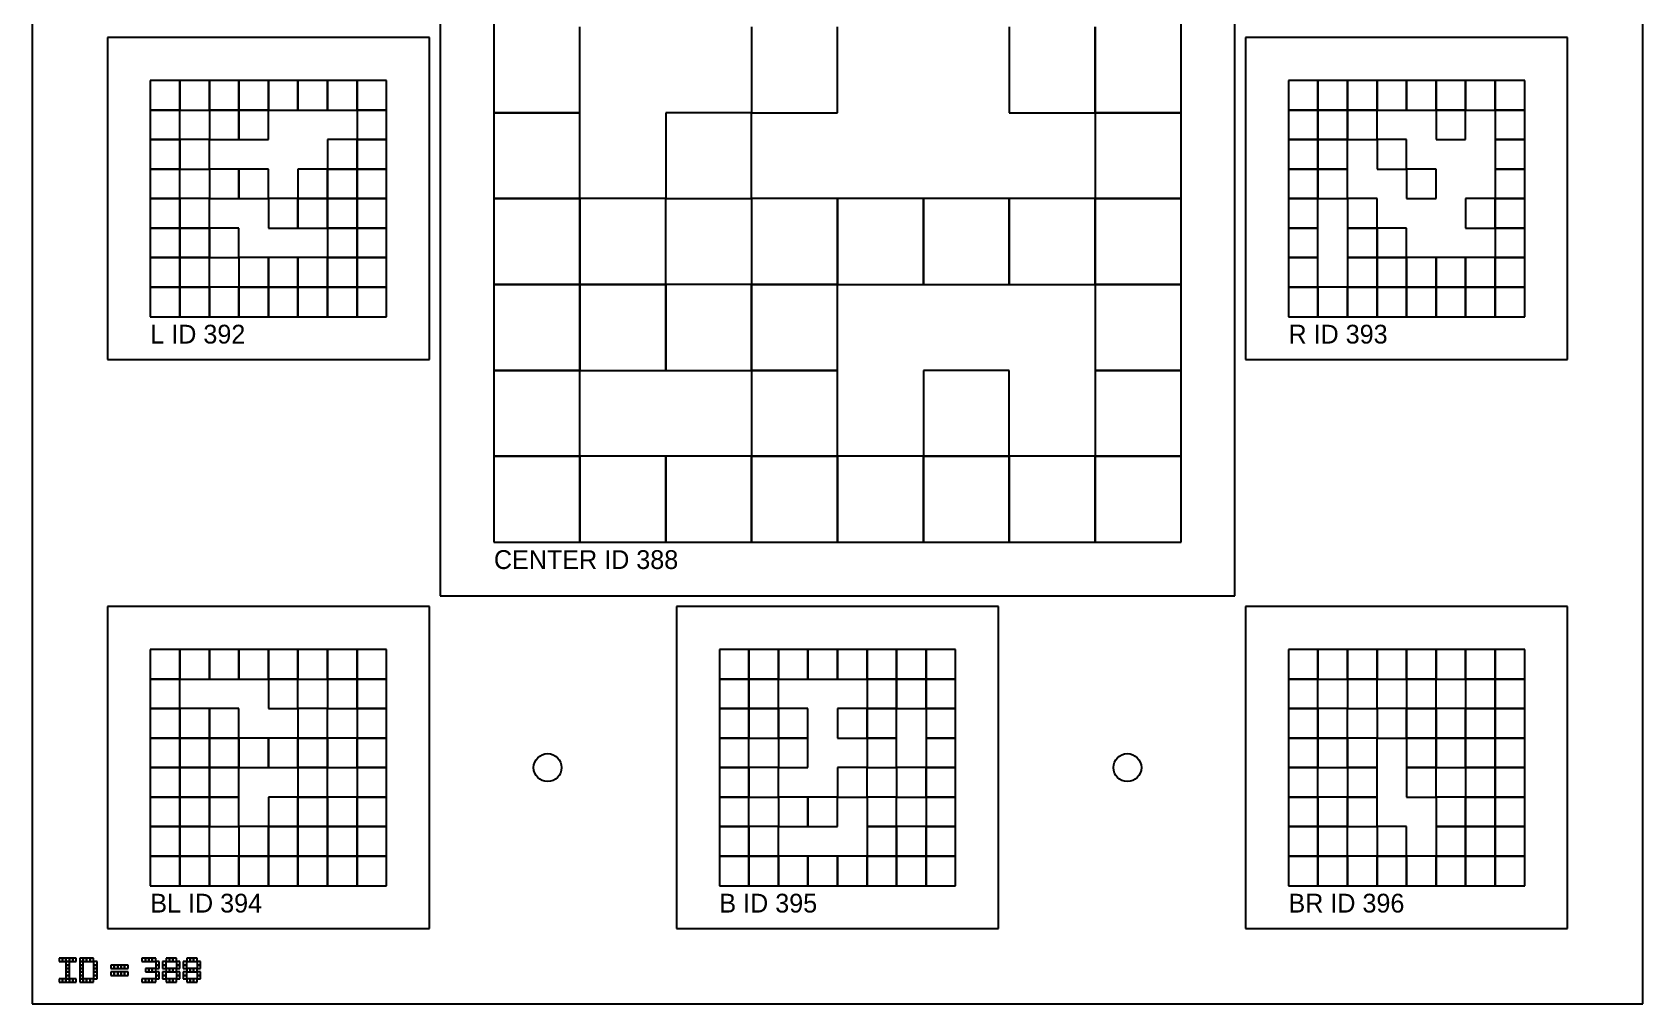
# Model space of a CAD drawing. Extents: x 0 to 1260, y -12 to 1580.
# Drawn here: x 0 to 300, y 320 to 501 of the extents above; entities that cross this region are included whole.
import ezdxf

# ---------------------------------------------------------------- set-up
doc = ezdxf.new("R2010")
doc.units = 0
for name, color, linetype in [('BLACK_POCKET', 7, 'CONTINUOUS'), ('BOARD_TEXT', 7, 'CONTINUOUS'), ('CUT', 7, 'CONTINUOUS'), ('LABEL', 3, 'CONTINUOUS'), ('MOUNT_HOLE', 6, 'CONTINUOUS'), ('QUIET_ZONE', 5, 'CONTINUOUS'), ('TAG_BOUNDARY', 8, 'CONTINUOUS')]:
    doc.layers.add(name, color=color, linetype=linetype)

msp = doc.modelspace()

# ---------------------------------------------------------------- linework, layer by layer
at = {"layer": 'BLACK_POCKET'}
for p, q in [((86, 502), (86, 486)), ((102, 486), (102, 502)), ((134, 502), (134, 486)), ((150, 486), (150, 502)), ((182, 502), (182, 486)), ((198, 486), (198, 502)), ((198, 502), (198, 486)), ((214, 486), (214, 502)), ((27.5, 492), (22, 492)), ((22, 492), (22, 486.5)), ((27.5, 486.5), (27.5, 492)), ((33, 492), (27.5, 492)), ((27.5, 492), (27.5, 486.5)), ((33, 486.5), (33, 492)), ((38.5, 492), (33, 492)), ((33, 492), (33, 486.5)), ((38.5, 486.5), (38.5, 492)), ((44, 492), (38.5, 492)), ((38.5, 492), (38.5, 486.5)), ((44, 486.5), (44, 492)), ((49.5, 492), (44, 492)), ((44, 492), (44, 486.5)), ((49.5, 486.5), (49.5, 492)), ((55, 492), (49.5, 492)), ((49.5, 492), (49.5, 486.5)), ((55, 486.5), (55, 492)), ((60.5, 492), (55, 492)), ((55, 492), (55, 486.5)), ((60.5, 486.5), (60.5, 492)), ((66, 492), (60.5, 492)), ((60.5, 492), (60.5, 486.5)), ((66, 486.5), (66, 492)), ((239.5, 492), (234, 492)), ((234, 492), (234, 486.5)), ((239.5, 486.5), (239.5, 492)), ((245, 492), (239.5, 492)), ((239.5, 492), (239.5, 486.5)), ((245, 486.5), (245, 492)), ((250.5, 492), (245, 492)), ((245, 492), (245, 486.5)), ((250.5, 486.5), (250.5, 492)), ((256, 492), (250.5, 492)), ((250.5, 492), (250.5, 486.5)), ((256, 486.5), (256, 492)), ((261.5, 492), (256, 492)), ((256, 492), (256, 486.5)), ((261.5, 486.5), (261.5, 492)), ((267, 492), (261.5, 492)), ((261.5, 492), (261.5, 486.5)), ((267, 486.5), (267, 492)), ((272.5, 492), (267, 492)), ((267, 492), (267, 486.5)), ((272.5, 486.5), (272.5, 492)), ((278, 492), (272.5, 492)), ((272.5, 492), (272.5, 486.5)), ((278, 486.5), (278, 492)), ((22, 486.5), (27.5, 486.5)), ((27.5, 486.5), (22, 486.5)), ((22, 486.5), (22, 481)), ((27.5, 486.5), (33, 486.5)), ((27.5, 481), (27.5, 486.5)), ((33, 486.5), (38.5, 486.5)), ((38.5, 486.5), (33, 486.5)), ((33, 486.5), (33, 481)), ((38.5, 486.5), (44, 486.5)), ((38.5, 481), (38.5, 486.5)), ((44, 486.5), (38.5, 486.5)), ((38.5, 486.5), (38.5, 481)), ((44, 486.5), (49.5, 486.5)), ((44, 481), (44, 486.5)), ((49.5, 486.5), (55, 486.5)), ((55, 486.5), (60.5, 486.5)), ((60.5, 486.5), (66, 486.5)), ((66, 486.5), (60.5, 486.5)), ((60.5, 486.5), (60.5, 481)), ((66, 481), (66, 486.5)), ((86, 486), (102, 486)), ((102, 486), (86, 486)), ((86, 486), (86, 470)), ((102, 470), (102, 486)), ((134, 486), (118, 486)), ((118, 486), (118, 470)), ((134, 486), (150, 486)), ((134, 470), (134, 486)), ((182, 486), (198, 486)), ((198, 486), (214, 486)), ((214, 486), (198, 486)), ((198, 486), (198, 470)), ((214, 470), (214, 486)), ((234, 486.5), (239.5, 486.5)), ((239.5, 486.5), (234, 486.5)), ((234, 486.5), (234, 481)), ((239.5, 486.5), (245, 486.5)), ((239.5, 481), (239.5, 486.5)), ((245, 486.5), (239.5, 486.5)), ((239.5, 486.5), (239.5, 481)), ((245, 486.5), (250.5, 486.5)), ((245, 481), (245, 486.5)), ((250.5, 486.5), (245, 486.5)), ((245, 486.5), (245, 481)), ((250.5, 486.5), (256, 486.5)), ((250.5, 481), (250.5, 486.5)), ((256, 486.5), (261.5, 486.5)), ((261.5, 486.5), (267, 486.5)), ((267, 486.5), (261.5, 486.5)), ((261.5, 486.5), (261.5, 481)), ((267, 486.5), (272.5, 486.5)), ((267, 481), (267, 486.5)), ((272.5, 486.5), (278, 486.5)), ((278, 486.5), (272.5, 486.5)), ((272.5, 486.5), (272.5, 481)), ((278, 481), (278, 486.5)), ((22, 481), (27.5, 481)), ((27.5, 481), (22, 481)), ((22, 481), (22, 475.5)), ((27.5, 475.5), (27.5, 481)), ((33, 481), (27.5, 481)), ((27.5, 481), (27.5, 475.5)), ((33, 481), (38.5, 481)), ((33, 475.5), (33, 481)), ((38.5, 481), (44, 481)), ((60.5, 481), (55, 481)), ((55, 481), (55, 475.5)), ((60.5, 481), (66, 481)), ((60.5, 475.5), (60.5, 481)), ((66, 481), (60.5, 481)), ((60.5, 481), (60.5, 475.5)), ((66, 475.5), (66, 481)), ((234, 481), (239.5, 481)), ((239.5, 481), (234, 481)), ((234, 481), (234, 475.5)), ((239.5, 481), (245, 481)), ((239.5, 475.5), (239.5, 481)), ((245, 481), (239.5, 481)), ((239.5, 481), (239.5, 475.5)), ((245, 481), (250.5, 481)), ((245, 475.5), (245, 481)), ((256, 481), (250.5, 481)), ((250.5, 481), (250.5, 475.5)), ((256, 475.5), (256, 481)), ((261.5, 481), (267, 481)), ((272.5, 481), (278, 481)), ((278, 481), (272.5, 481)), ((272.5, 481), (272.5, 475.5)), ((278, 475.5), (278, 481)), ((22, 475.5), (27.5, 475.5)), ((27.5, 475.5), (22, 475.5)), ((22, 475.5), (22, 470)), ((27.5, 475.5), (33, 475.5)), ((27.5, 470), (27.5, 475.5)), ((38.5, 475.5), (33, 475.5)), ((33, 475.5), (33, 470)), ((38.5, 470), (38.5, 475.5)), ((44, 475.5), (38.5, 475.5)), ((38.5, 475.5), (38.5, 470)), ((44, 470), (44, 475.5)), ((55, 475.5), (49.5, 475.5)), ((49.5, 475.5), (49.5, 470)), ((55, 475.5), (60.5, 475.5)), ((55, 470), (55, 475.5)), ((60.5, 475.5), (55, 475.5)), ((55, 475.5), (55, 470)), ((60.5, 475.5), (66, 475.5)), ((60.5, 470), (60.5, 475.5)), ((66, 475.5), (60.5, 475.5)), ((60.5, 475.5), (60.5, 470)), ((66, 470), (66, 475.5)), ((234, 475.5), (239.5, 475.5)), ((239.5, 475.5), (234, 475.5)), ((234, 475.5), (234, 470)), ((239.5, 475.5), (245, 475.5)), ((239.5, 470), (239.5, 475.5)), ((245, 475.5), (239.5, 475.5)), ((239.5, 475.5), (239.5, 470)), ((245, 470), (245, 475.5)), ((250.5, 475.5), (256, 475.5)), ((261.5, 475.5), (256, 475.5)), ((256, 475.5), (256, 470)), ((261.5, 470), (261.5, 475.5)), ((272.5, 475.5), (278, 475.5)), ((278, 475.5), (272.5, 475.5)), ((272.5, 475.5), (272.5, 470)), ((278, 470), (278, 475.5)), ((22, 470), (27.5, 470)), ((27.5, 470), (22, 470)), ((22, 470), (22, 464.5)), ((27.5, 464.5), (27.5, 470)), ((33, 470), (27.5, 470)), ((27.5, 470), (27.5, 464.5)), ((33, 470), (38.5, 470)), ((33, 464.5), (33, 470)), ((38.5, 470), (44, 470)), ((49.5, 470), (44, 470)), ((44, 470), (44, 464.5)), ((49.5, 470), (55, 470)), ((49.5, 464.5), (49.5, 470)), ((55, 470), (49.5, 470)), ((49.5, 470), (49.5, 464.5)), ((55, 470), (60.5, 470)), ((55, 464.5), (55, 470)), ((60.5, 470), (55, 470)), ((55, 470), (55, 464.5)), ((60.5, 470), (66, 470)), ((60.5, 464.5), (60.5, 470)), ((66, 470), (60.5, 470)), ((60.5, 470), (60.5, 464.5)), ((66, 464.5), (66, 470)), ((86, 470), (102, 470)), ((102, 470), (86, 470)), ((86, 470), (86, 454)), ((102, 454), (102, 470)), ((118, 470), (102, 470)), ((102, 470), (102, 454)), ((118, 470), (134, 470)), ((118, 454), (118, 470)), ((150, 470), (134, 470)), ((134, 470), (134, 454)), ((150, 454), (150, 470)), ((166, 470), (150, 470)), ((150, 470), (150, 454)), ((166, 454), (166, 470)), ((182, 470), (166, 470)), ((166, 470), (166, 454)), ((182, 454), (182, 470)), ((198, 470), (182, 470)), ((182, 470), (182, 454)), ((198, 470), (214, 470)), ((198, 454), (198, 470)), ((214, 470), (198, 470)), ((198, 470), (198, 454)), ((214, 454), (214, 470)), ((234, 470), (239.5, 470)), ((239.5, 470), (234, 470)), ((234, 470), (234, 464.5)), ((239.5, 470), (245, 470)), ((239.5, 464.5), (239.5, 470)), ((250.5, 470), (245, 470)), ((245, 470), (245, 464.5)), ((250.5, 464.5), (250.5, 470)), ((256, 470), (261.5, 470)), ((272.5, 470), (267, 470)), ((267, 470), (267, 464.5)), ((272.5, 470), (278, 470)), ((272.5, 464.5), (272.5, 470)), ((278, 470), (272.5, 470)), ((272.5, 470), (272.5, 464.5)), ((278, 464.5), (278, 470)), ((22, 464.5), (27.5, 464.5)), ((27.5, 464.5), (22, 464.5)), ((22, 464.5), (22, 459)), ((27.5, 464.5), (33, 464.5)), ((27.5, 459), (27.5, 464.5)), ((33, 464.5), (27.5, 464.5)), ((27.5, 464.5), (27.5, 459)), ((33, 459), (33, 464.5)), ((38.5, 464.5), (33, 464.5)), ((33, 464.5), (33, 459)), ((38.5, 459), (38.5, 464.5)), ((44, 464.5), (49.5, 464.5)), ((49.5, 464.5), (55, 464.5)), ((55, 464.5), (60.5, 464.5)), ((60.5, 464.5), (55, 464.5)), ((55, 464.5), (55, 459)), ((60.5, 464.5), (66, 464.5)), ((60.5, 459), (60.5, 464.5)), ((66, 464.5), (60.5, 464.5)), ((60.5, 464.5), (60.5, 459)), ((66, 459), (66, 464.5)), ((234, 464.5), (239.5, 464.5)), ((239.5, 464.5), (234, 464.5)), ((234, 464.5), (234, 459)), ((239.5, 459), (239.5, 464.5)), ((245, 464.5), (250.5, 464.5)), ((250.5, 464.5), (245, 464.5)), ((245, 464.5), (245, 459)), ((250.5, 459), (250.5, 464.5)), ((256, 464.5), (250.5, 464.5)), ((250.5, 464.5), (250.5, 459)), ((256, 459), (256, 464.5)), ((267, 464.5), (272.5, 464.5)), ((272.5, 464.5), (278, 464.5)), ((278, 464.5), (272.5, 464.5)), ((272.5, 464.5), (272.5, 459)), ((278, 459), (278, 464.5)), ((22, 459), (27.5, 459)), ((27.5, 459), (22, 459)), ((22, 459), (22, 453.5)), ((27.5, 459), (33, 459)), ((27.5, 453.5), (27.5, 459)), ((33, 459), (27.5, 459)), ((27.5, 459), (27.5, 453.5)), ((33, 459), (38.5, 459)), ((33, 453.5), (33, 459)), ((44, 459), (38.5, 459)), ((38.5, 459), (38.5, 453.5)), ((44, 453.5), (44, 459)), ((49.5, 459), (44, 459)), ((44, 459), (44, 453.5)), ((49.5, 453.5), (49.5, 459)), ((55, 459), (49.5, 459)), ((49.5, 459), (49.5, 453.5)), ((55, 459), (60.5, 459)), ((55, 453.5), (55, 459)), ((60.5, 459), (55, 459)), ((55, 459), (55, 453.5)), ((60.5, 459), (66, 459)), ((60.5, 453.5), (60.5, 459)), ((66, 459), (60.5, 459)), ((60.5, 459), (60.5, 453.5)), ((66, 453.5), (66, 459)), ((234, 459), (239.5, 459)), ((239.5, 459), (234, 459)), ((234, 459), (234, 453.5)), ((239.5, 453.5), (239.5, 459)), ((245, 459), (250.5, 459)), ((250.5, 459), (245, 459)), ((245, 459), (245, 453.5)), ((250.5, 459), (256, 459)), ((250.5, 453.5), (250.5, 459)), ((256, 459), (250.5, 459)), ((250.5, 459), (250.5, 453.5)), ((256, 453.5), (256, 459)), ((261.5, 459), (256, 459)), ((256, 459), (256, 453.5)), ((261.5, 453.5), (261.5, 459)), ((267, 459), (261.5, 459)), ((261.5, 459), (261.5, 453.5)), ((267, 453.5), (267, 459)), ((272.5, 459), (267, 459)), ((267, 459), (267, 453.5)), ((272.5, 459), (278, 459)), ((272.5, 453.5), (272.5, 459)), ((278, 459), (272.5, 459)), ((272.5, 459), (272.5, 453.5)), ((278, 453.5), (278, 459)), ((22, 453.5), (27.5, 453.5)), ((27.5, 453.5), (22, 453.5)), ((22, 453.5), (22, 448)), ((27.5, 453.5), (33, 453.5)), ((27.5, 448), (27.5, 453.5)), ((33, 453.5), (27.5, 453.5)), ((27.5, 453.5), (27.5, 448)), ((33, 448), (33, 453.5)), ((38.5, 453.5), (33, 453.5)), ((33, 453.5), (33, 448)), ((38.5, 453.5), (44, 453.5)), ((38.5, 448), (38.5, 453.5)), ((44, 453.5), (38.5, 453.5)), ((38.5, 453.5), (38.5, 448)), ((44, 453.5), (49.5, 453.5)), ((44, 448), (44, 453.5)), ((49.5, 453.5), (44, 453.5)), ((44, 453.5), (44, 448)), ((49.5, 453.5), (55, 453.5)), ((49.5, 448), (49.5, 453.5)), ((55, 453.5), (49.5, 453.5)), ((49.5, 453.5), (49.5, 448)), ((55, 453.5), (60.5, 453.5)), ((55, 448), (55, 453.5)), ((60.5, 453.5), (55, 453.5)), ((55, 453.5), (55, 448)), ((60.5, 453.5), (66, 453.5)), ((60.5, 448), (60.5, 453.5)), ((66, 453.5), (60.5, 453.5)), ((60.5, 453.5), (60.5, 448)), ((66, 448), (66, 453.5)), ((86, 454), (102, 454)), ((102, 454), (86, 454)), ((86, 454), (86, 438)), ((102, 454), (118, 454)), ((102, 438), (102, 454)), ((118, 454), (102, 454)), ((102, 454), (102, 438)), ((118, 438), (118, 454)), ((134, 454), (118, 454)), ((118, 454), (118, 438)), ((134, 454), (150, 454)), ((134, 438), (134, 454)), ((150, 454), (134, 454)), ((134, 454), (134, 438)), ((150, 454), (166, 454)), ((150, 438), (150, 454)), ((166, 454), (182, 454)), ((182, 454), (198, 454)), ((198, 454), (214, 454)), ((214, 454), (198, 454)), ((198, 454), (198, 438)), ((214, 438), (214, 454)), ((234, 453.5), (239.5, 453.5)), ((239.5, 453.5), (234, 453.5)), ((234, 453.5), (234, 448)), ((239.5, 448), (239.5, 453.5)), ((245, 453.5), (239.5, 453.5)), ((239.5, 453.5), (239.5, 448)), ((245, 453.5), (250.5, 453.5)), ((245, 448), (245, 453.5)), ((250.5, 453.5), (245, 453.5)), ((245, 453.5), (245, 448)), ((250.5, 453.5), (256, 453.5)), ((250.5, 448), (250.5, 453.5)), ((256, 453.5), (250.5, 453.5)), ((250.5, 453.5), (250.5, 448)), ((256, 453.5), (261.5, 453.5)), ((256, 448), (256, 453.5)), ((261.5, 453.5), (256, 453.5)), ((256, 453.5), (256, 448)), ((261.5, 453.5), (267, 453.5)), ((261.5, 448), (261.5, 453.5)), ((267, 453.5), (261.5, 453.5)), ((261.5, 453.5), (261.5, 448)), ((267, 453.5), (272.5, 453.5)), ((267, 448), (267, 453.5)), ((272.5, 453.5), (267, 453.5)), ((267, 453.5), (267, 448)), ((272.5, 453.5), (278, 453.5)), ((272.5, 448), (272.5, 453.5)), ((278, 453.5), (272.5, 453.5)), ((272.5, 453.5), (272.5, 448)), ((278, 448), (278, 453.5)), ((22, 448), (27.5, 448)), ((27.5, 448), (33, 448)), ((33, 448), (38.5, 448)), ((38.5, 448), (44, 448)), ((44, 448), (49.5, 448)), ((49.5, 448), (55, 448)), ((55, 448), (60.5, 448)), ((60.5, 448), (66, 448)), ((234, 448), (239.5, 448)), ((239.5, 448), (245, 448)), ((245, 448), (250.5, 448)), ((250.5, 448), (256, 448)), ((256, 448), (261.5, 448)), ((261.5, 448), (267, 448)), ((267, 448), (272.5, 448)), ((272.5, 448), (278, 448)), ((86, 438), (102, 438)), ((102, 438), (86, 438)), ((86, 438), (86, 422)), ((102, 438), (118, 438)), ((102, 422), (102, 438)), ((118, 438), (134, 438)), ((134, 438), (150, 438)), ((150, 438), (134, 438)), ((134, 438), (134, 422)), ((150, 422), (150, 438)), ((182, 438), (166, 438)), ((166, 438), (166, 422)), ((182, 422), (182, 438)), ((198, 438), (214, 438)), ((214, 438), (198, 438)), ((198, 438), (198, 422)), ((214, 422), (214, 438)), ((86, 422), (102, 422)), ((102, 422), (86, 422)), ((86, 422), (86, 406)), ((102, 406), (102, 422)), ((118, 422), (102, 422)), ((102, 422), (102, 406)), ((118, 406), (118, 422)), ((134, 422), (118, 422)), ((118, 422), (118, 406)), ((134, 422), (150, 422)), ((134, 406), (134, 422)), ((150, 422), (134, 422)), ((134, 422), (134, 406)), ((150, 406), (150, 422)), ((166, 422), (150, 422)), ((150, 422), (150, 406)), ((166, 422), (182, 422)), ((166, 406), (166, 422)), ((182, 422), (166, 422)), ((166, 422), (166, 406)), ((182, 406), (182, 422)), ((198, 422), (182, 422)), ((182, 422), (182, 406)), ((198, 422), (214, 422)), ((198, 406), (198, 422)), ((214, 422), (198, 422)), ((198, 422), (198, 406)), ((214, 406), (214, 422)), ((86, 406), (102, 406)), ((102, 406), (118, 406)), ((118, 406), (134, 406)), ((134, 406), (150, 406)), ((150, 406), (166, 406)), ((166, 406), (182, 406)), ((182, 406), (198, 406)), ((198, 406), (214, 406)), ((27.5, 386), (22, 386)), ((22, 386), (22, 380.5)), ((27.5, 380.5), (27.5, 386)), ((33, 386), (27.5, 386)), ((27.5, 386), (27.5, 380.5)), ((33, 380.5), (33, 386)), ((38.5, 386), (33, 386)), ((33, 386), (33, 380.5)), ((38.5, 380.5), (38.5, 386)), ((44, 386), (38.5, 386)), ((38.5, 386), (38.5, 380.5)), ((44, 380.5), (44, 386)), ((49.5, 386), (44, 386)), ((44, 386), (44, 380.5)), ((49.5, 380.5), (49.5, 386)), ((55, 386), (49.5, 386)), ((49.5, 386), (49.5, 380.5)), ((55, 380.5), (55, 386)), ((60.5, 386), (55, 386)), ((55, 386), (55, 380.5)), ((60.5, 380.5), (60.5, 386)), ((66, 386), (60.5, 386)), ((60.5, 386), (60.5, 380.5)), ((66, 380.5), (66, 386)), ((133.5, 386), (128, 386)), ((128, 386), (128, 380.5)), ((133.5, 380.5), (133.5, 386)), ((139, 386), (133.5, 386)), ((133.5, 386), (133.5, 380.5)), ((139, 380.5), (139, 386)), ((144.5, 386), (139, 386)), ((139, 386), (139, 380.5)), ((144.5, 380.5), (144.5, 386)), ((150, 386), (144.5, 386)), ((144.5, 386), (144.5, 380.5)), ((150, 380.5), (150, 386)), ((155.5, 386), (150, 386)), ((150, 386), (150, 380.5)), ((155.5, 380.5), (155.5, 386)), ((161, 386), (155.5, 386)), ((155.5, 386), (155.5, 380.5)), ((161, 380.5), (161, 386)), ((166.5, 386), (161, 386)), ((161, 386), (161, 380.5)), ((166.5, 380.5), (166.5, 386)), ((172, 386), (166.5, 386)), ((166.5, 386), (166.5, 380.5)), ((172, 380.5), (172, 386)), ((239.5, 386), (234, 386)), ((234, 386), (234, 380.5)), ((239.5, 380.5), (239.5, 386)), ((245, 386), (239.5, 386)), ((239.5, 386), (239.5, 380.5)), ((245, 380.5), (245, 386)), ((250.5, 386), (245, 386)), ((245, 386), (245, 380.5)), ((250.5, 380.5), (250.5, 386)), ((256, 386), (250.5, 386)), ((250.5, 386), (250.5, 380.5)), ((256, 380.5), (256, 386)), ((261.5, 386), (256, 386)), ((256, 386), (256, 380.5)), ((261.5, 380.5), (261.5, 386)), ((267, 386), (261.5, 386)), ((261.5, 386), (261.5, 380.5)), ((267, 380.5), (267, 386)), ((272.5, 386), (267, 386)), ((267, 386), (267, 380.5)), ((272.5, 380.5), (272.5, 386)), ((278, 386), (272.5, 386)), ((272.5, 386), (272.5, 380.5)), ((278, 380.5), (278, 386)), ((22, 380.5), (27.5, 380.5)), ((27.5, 380.5), (22, 380.5)), ((22, 380.5), (22, 375)), ((27.5, 380.5), (33, 380.5)), ((27.5, 375), (27.5, 380.5)), ((33, 380.5), (38.5, 380.5)), ((38.5, 380.5), (44, 380.5)), ((44, 380.5), (49.5, 380.5)), ((49.5, 380.5), (44, 380.5)), ((44, 380.5), (44, 375)), ((49.5, 380.5), (55, 380.5)), ((49.5, 375), (49.5, 380.5)), ((55, 380.5), (60.5, 380.5)), ((60.5, 380.5), (55, 380.5)), ((55, 380.5), (55, 375)), ((60.5, 380.5), (66, 380.5)), ((60.5, 375), (60.5, 380.5)), ((66, 380.5), (60.5, 380.5)), ((60.5, 380.5), (60.5, 375)), ((66, 375), (66, 380.5)), ((128, 380.5), (133.5, 380.5)), ((133.5, 380.5), (128, 380.5)), ((128, 380.5), (128, 375)), ((133.5, 380.5), (139, 380.5)), ((133.5, 375), (133.5, 380.5)), ((139, 380.5), (133.5, 380.5)), ((133.5, 380.5), (133.5, 375)), ((139, 380.5), (144.5, 380.5)), ((139, 375), (139, 380.5)), ((144.5, 380.5), (150, 380.5)), ((150, 380.5), (155.5, 380.5)), ((155.5, 380.5), (161, 380.5)), ((161, 380.5), (155.5, 380.5)), ((155.5, 380.5), (155.5, 375)), ((161, 380.5), (166.5, 380.5)), ((161, 375), (161, 380.5)), ((166.5, 380.5), (161, 380.5)), ((161, 380.5), (161, 375)), ((166.5, 380.5), (172, 380.5)), ((166.5, 375), (166.5, 380.5)), ((172, 380.5), (166.5, 380.5)), ((166.5, 380.5), (166.5, 375)), ((172, 375), (172, 380.5)), ((234, 380.5), (239.5, 380.5)), ((239.5, 380.5), (234, 380.5)), ((234, 380.5), (234, 375)), ((239.5, 380.5), (245, 380.5)), ((239.5, 375), (239.5, 380.5)), ((245, 380.5), (250.5, 380.5)), ((250.5, 380.5), (245, 380.5)), ((245, 380.5), (245, 375)), ((250.5, 380.5), (256, 380.5)), ((250.5, 375), (250.5, 380.5)), ((256, 380.5), (261.5, 380.5)), ((261.5, 380.5), (256, 380.5)), ((256, 380.5), (256, 375)), ((261.5, 380.5), (267, 380.5)), ((261.5, 375), (261.5, 380.5)), ((267, 380.5), (272.5, 380.5)), ((272.5, 380.5), (267, 380.5)), ((267, 380.5), (267, 375)), ((272.5, 380.5), (278, 380.5)), ((272.5, 375), (272.5, 380.5)), ((278, 380.5), (272.5, 380.5)), ((272.5, 380.5), (272.5, 375)), ((278, 375), (278, 380.5)), ((22, 375), (27.5, 375)), ((27.5, 375), (22, 375)), ((22, 375), (22, 369.5)), ((27.5, 369.5), (27.5, 375)), ((33, 375), (27.5, 375)), ((27.5, 375), (27.5, 369.5)), ((33, 369.5), (33, 375)), ((38.5, 375), (33, 375)), ((33, 375), (33, 369.5)), ((38.5, 369.5), (38.5, 375)), ((44, 375), (49.5, 375)), ((55, 375), (49.5, 375)), ((49.5, 375), (49.5, 369.5)), ((55, 375), (60.5, 375)), ((55, 369.5), (55, 375)), ((60.5, 375), (66, 375)), ((66, 375), (60.5, 375)), ((60.5, 375), (60.5, 369.5)), ((66, 369.5), (66, 375)), ((128, 375), (133.5, 375)), ((133.5, 375), (128, 375)), ((128, 375), (128, 369.5)), ((133.5, 375), (139, 375)), ((133.5, 369.5), (133.5, 375)), ((139, 375), (133.5, 375)), ((133.5, 375), (133.5, 369.5)), ((139, 369.5), (139, 375)), ((144.5, 375), (139, 375)), ((139, 375), (139, 369.5)), ((144.5, 369.5), (144.5, 375)), ((155.5, 375), (150, 375)), ((150, 375), (150, 369.5)), ((155.5, 375), (161, 375)), ((155.5, 369.5), (155.5, 375)), ((161, 375), (155.5, 375)), ((155.5, 375), (155.5, 369.5)), ((161, 375), (166.5, 375)), ((161, 369.5), (161, 375)), ((166.5, 375), (172, 375)), ((172, 375), (166.5, 375)), ((166.5, 375), (166.5, 369.5)), ((172, 369.5), (172, 375)), ((234, 375), (239.5, 375)), ((239.5, 375), (234, 375)), ((234, 375), (234, 369.5)), ((239.5, 369.5), (239.5, 375)), ((245, 375), (239.5, 375)), ((239.5, 375), (239.5, 369.5)), ((245, 375), (250.5, 375)), ((245, 369.5), (245, 375)), ((256, 375), (250.5, 375)), ((250.5, 375), (250.5, 369.5)), ((256, 375), (261.5, 375)), ((256, 369.5), (256, 375)), ((261.5, 375), (256, 375)), ((256, 375), (256, 369.5)), ((261.5, 369.5), (261.5, 375)), ((267, 375), (261.5, 375)), ((261.5, 375), (261.5, 369.5)), ((267, 375), (272.5, 375)), ((267, 369.5), (267, 375)), ((272.5, 375), (267, 375)), ((267, 375), (267, 369.5)), ((272.5, 375), (278, 375)), ((272.5, 369.5), (272.5, 375)), ((278, 375), (272.5, 375)), ((272.5, 375), (272.5, 369.5)), ((278, 369.5), (278, 375)), ((22, 369.5), (27.5, 369.5)), ((27.5, 369.5), (22, 369.5)), ((22, 369.5), (22, 364)), ((27.5, 369.5), (33, 369.5)), ((27.5, 364), (27.5, 369.5)), ((33, 369.5), (27.5, 369.5)), ((27.5, 369.5), (27.5, 364)), ((33, 369.5), (38.5, 369.5)), ((33, 364), (33, 369.5)), ((38.5, 369.5), (33, 369.5)), ((33, 369.5), (33, 364)), ((38.5, 364), (38.5, 369.5)), ((44, 369.5), (38.5, 369.5)), ((38.5, 369.5), (38.5, 364)), ((44, 364), (44, 369.5)), ((49.5, 369.5), (44, 369.5)), ((44, 369.5), (44, 364)), ((49.5, 369.5), (55, 369.5)), ((49.5, 364), (49.5, 369.5)), ((55, 369.5), (49.5, 369.5)), ((49.5, 369.5), (49.5, 364)), ((55, 364), (55, 369.5)), ((60.5, 369.5), (55, 369.5)), ((55, 369.5), (55, 364)), ((60.5, 369.5), (66, 369.5)), ((60.5, 364), (60.5, 369.5)), ((66, 369.5), (60.5, 369.5)), ((60.5, 369.5), (60.5, 364)), ((66, 364), (66, 369.5)), ((128, 369.5), (133.5, 369.5)), ((133.5, 369.5), (128, 369.5)), ((128, 369.5), (128, 364)), ((133.5, 369.5), (139, 369.5)), ((133.5, 364), (133.5, 369.5)), ((139, 369.5), (144.5, 369.5)), ((144.5, 369.5), (139, 369.5)), ((139, 369.5), (139, 364)), ((144.5, 364), (144.5, 369.5)), ((150, 369.5), (155.5, 369.5)), ((155.5, 369.5), (161, 369.5)), ((161, 369.5), (155.5, 369.5)), ((155.5, 369.5), (155.5, 364)), ((161, 364), (161, 369.5)), ((166.5, 369.5), (172, 369.5)), ((172, 369.5), (166.5, 369.5)), ((166.5, 369.5), (166.5, 364)), ((172, 364), (172, 369.5)), ((234, 369.5), (239.5, 369.5)), ((239.5, 369.5), (234, 369.5)), ((234, 369.5), (234, 364)), ((239.5, 369.5), (245, 369.5)), ((239.5, 364), (239.5, 369.5)), ((245, 369.5), (239.5, 369.5)), ((239.5, 369.5), (239.5, 364)), ((245, 364), (245, 369.5)), ((250.5, 369.5), (245, 369.5)), ((245, 369.5), (245, 364)), ((250.5, 369.5), (256, 369.5)), ((250.5, 364), (250.5, 369.5)), ((256, 369.5), (261.5, 369.5)), ((261.5, 369.5), (256, 369.5)), ((256, 369.5), (256, 364)), ((261.5, 369.5), (267, 369.5)), ((261.5, 364), (261.5, 369.5)), ((267, 369.5), (261.5, 369.5)), ((261.5, 369.5), (261.5, 364)), ((267, 369.5), (272.5, 369.5)), ((267, 364), (267, 369.5)), ((272.5, 369.5), (267, 369.5)), ((267, 369.5), (267, 364)), ((272.5, 369.5), (278, 369.5)), ((272.5, 364), (272.5, 369.5)), ((278, 369.5), (272.5, 369.5)), ((272.5, 369.5), (272.5, 364)), ((278, 364), (278, 369.5)), ((22, 364), (27.5, 364)), ((27.5, 364), (22, 364)), ((22, 364), (22, 358.5)), ((27.5, 364), (33, 364)), ((27.5, 358.5), (27.5, 364)), ((33, 364), (27.5, 364)), ((27.5, 364), (27.5, 358.5)), ((33, 364), (38.5, 364)), ((33, 358.5), (33, 364)), ((38.5, 364), (33, 364)), ((33, 364), (33, 358.5)), ((38.5, 364), (44, 364)), ((38.5, 358.5), (38.5, 364)), ((44, 364), (49.5, 364)), ((49.5, 364), (55, 364)), ((55, 364), (49.5, 364)), ((49.5, 364), (49.5, 358.5)), ((55, 364), (60.5, 364)), ((55, 358.5), (55, 364)), ((60.5, 364), (66, 364)), ((66, 364), (60.5, 364)), ((60.5, 364), (60.5, 358.5)), ((66, 358.5), (66, 364)), ((128, 364), (133.5, 364)), ((133.5, 364), (128, 364)), ((128, 364), (128, 358.5)), ((133.5, 358.5), (133.5, 364)), ((139, 364), (133.5, 364)), ((133.5, 364), (133.5, 358.5)), ((139, 364), (144.5, 364)), ((139, 358.5), (139, 364)), ((155.5, 364), (150, 364)), ((150, 364), (150, 358.5)), ((155.5, 364), (161, 364)), ((155.5, 358.5), (155.5, 364)), ((166.5, 364), (161, 364)), ((161, 364), (161, 358.5)), ((166.5, 364), (172, 364)), ((166.5, 358.5), (166.5, 364)), ((172, 364), (166.5, 364)), ((166.5, 364), (166.5, 358.5)), ((172, 358.5), (172, 364)), ((234, 364), (239.5, 364)), ((239.5, 364), (234, 364)), ((234, 364), (234, 358.5)), ((239.5, 364), (245, 364)), ((239.5, 358.5), (239.5, 364)), ((245, 364), (250.5, 364)), ((250.5, 364), (245, 364)), ((245, 364), (245, 358.5)), ((250.5, 358.5), (250.5, 364)), ((256, 364), (261.5, 364)), ((261.5, 364), (256, 364)), ((256, 364), (256, 358.5)), ((261.5, 364), (267, 364)), ((261.5, 358.5), (261.5, 364)), ((267, 364), (272.5, 364)), ((272.5, 364), (267, 364)), ((267, 364), (267, 358.5)), ((272.5, 364), (278, 364)), ((272.5, 358.5), (272.5, 364)), ((278, 364), (272.5, 364)), ((272.5, 364), (272.5, 358.5)), ((278, 358.5), (278, 364)), ((22, 358.5), (27.5, 358.5)), ((27.5, 358.5), (22, 358.5)), ((22, 358.5), (22, 353)), ((27.5, 358.5), (33, 358.5)), ((27.5, 353), (27.5, 358.5)), ((33, 358.5), (27.5, 358.5)), ((27.5, 358.5), (27.5, 353)), ((33, 358.5), (38.5, 358.5)), ((33, 353), (33, 358.5)), ((38.5, 358.5), (33, 358.5)), ((33, 358.5), (33, 353)), ((38.5, 353), (38.5, 358.5)), ((49.5, 358.5), (44, 358.5)), ((44, 358.5), (44, 353)), ((49.5, 358.5), (55, 358.5)), ((49.5, 353), (49.5, 358.5)), ((55, 358.5), (49.5, 358.5)), ((49.5, 358.5), (49.5, 353)), ((55, 353), (55, 358.5)), ((60.5, 358.5), (55, 358.5)), ((55, 358.5), (55, 353)), ((60.5, 358.5), (66, 358.5)), ((60.5, 353), (60.5, 358.5)), ((66, 358.5), (60.5, 358.5)), ((60.5, 358.5), (60.5, 353)), ((66, 353), (66, 358.5)), ((128, 358.5), (133.5, 358.5)), ((133.5, 358.5), (128, 358.5)), ((128, 358.5), (128, 353)), ((133.5, 358.5), (139, 358.5)), ((133.5, 353), (133.5, 358.5)), ((144.5, 358.5), (139, 358.5)), ((139, 358.5), (139, 353)), ((144.5, 353), (144.5, 358.5)), ((150, 358.5), (144.5, 358.5)), ((144.5, 358.5), (144.5, 353)), ((150, 358.5), (155.5, 358.5)), ((150, 353), (150, 358.5)), ((161, 358.5), (155.5, 358.5)), ((155.5, 358.5), (155.5, 353)), ((161, 358.5), (166.5, 358.5)), ((161, 353), (161, 358.5)), ((166.5, 358.5), (172, 358.5)), ((172, 358.5), (166.5, 358.5)), ((166.5, 358.5), (166.5, 353)), ((172, 353), (172, 358.5)), ((234, 358.5), (239.5, 358.5)), ((239.5, 358.5), (234, 358.5)), ((234, 358.5), (234, 353)), ((239.5, 353), (239.5, 358.5)), ((245, 358.5), (239.5, 358.5)), ((239.5, 358.5), (239.5, 353)), ((245, 358.5), (250.5, 358.5)), ((245, 353), (245, 358.5)), ((250.5, 358.5), (245, 358.5)), ((245, 358.5), (245, 353)), ((250.5, 353), (250.5, 358.5)), ((256, 358.5), (261.5, 358.5)), ((267, 358.5), (261.5, 358.5)), ((261.5, 358.5), (261.5, 353)), ((267, 358.5), (272.5, 358.5)), ((267, 353), (267, 358.5)), ((272.5, 358.5), (267, 358.5)), ((267, 358.5), (267, 353)), ((272.5, 358.5), (278, 358.5)), ((272.5, 353), (272.5, 358.5)), ((278, 358.5), (272.5, 358.5)), ((272.5, 358.5), (272.5, 353)), ((278, 353), (278, 358.5)), ((22, 353), (27.5, 353)), ((27.5, 353), (22, 353)), ((22, 353), (22, 347.5)), ((27.5, 353), (33, 353)), ((27.5, 347.5), (27.5, 353)), ((33, 353), (27.5, 353)), ((27.5, 353), (27.5, 347.5)), ((33, 353), (38.5, 353)), ((33, 347.5), (33, 353)), ((44, 353), (38.5, 353)), ((38.5, 353), (38.5, 347.5)), ((44, 353), (49.5, 353)), ((44, 347.5), (44, 353)), ((49.5, 353), (44, 353)), ((44, 353), (44, 347.5)), ((49.5, 353), (55, 353)), ((49.5, 347.5), (49.5, 353)), ((55, 353), (49.5, 353)), ((49.5, 353), (49.5, 347.5)), ((55, 353), (60.5, 353)), ((55, 347.5), (55, 353)), ((60.5, 353), (55, 353)), ((55, 353), (55, 347.5)), ((60.5, 353), (66, 353)), ((60.5, 347.5), (60.5, 353)), ((66, 353), (60.5, 353)), ((60.5, 353), (60.5, 347.5)), ((66, 347.5), (66, 353)), ((128, 353), (133.5, 353)), ((133.5, 353), (128, 353)), ((128, 353), (128, 347.5)), ((133.5, 347.5), (133.5, 353)), ((139, 353), (133.5, 353)), ((133.5, 353), (133.5, 347.5)), ((139, 353), (144.5, 353)), ((139, 347.5), (139, 353)), ((144.5, 353), (150, 353)), ((155.5, 353), (161, 353)), ((161, 353), (155.5, 353)), ((155.5, 353), (155.5, 347.5)), ((161, 347.5), (161, 353)), ((166.5, 353), (161, 353)), ((161, 353), (161, 347.5)), ((166.5, 353), (172, 353)), ((166.5, 347.5), (166.5, 353)), ((172, 353), (166.5, 353)), ((166.5, 353), (166.5, 347.5)), ((172, 347.5), (172, 353)), ((234, 353), (239.5, 353)), ((239.5, 353), (234, 353)), ((234, 353), (234, 347.5)), ((239.5, 353), (245, 353)), ((239.5, 347.5), (239.5, 353)), ((245, 353), (239.5, 353)), ((239.5, 353), (239.5, 347.5)), ((245, 353), (250.5, 353)), ((245, 347.5), (245, 353)), ((256, 353), (250.5, 353)), ((250.5, 353), (250.5, 347.5)), ((256, 347.5), (256, 353)), ((261.5, 353), (267, 353)), ((267, 353), (261.5, 353)), ((261.5, 353), (261.5, 347.5)), ((267, 353), (272.5, 353)), ((267, 347.5), (267, 353)), ((272.5, 353), (267, 353)), ((267, 353), (267, 347.5)), ((272.5, 353), (278, 353)), ((272.5, 347.5), (272.5, 353)), ((278, 353), (272.5, 353)), ((272.5, 353), (272.5, 347.5)), ((278, 347.5), (278, 353)), ((22, 347.5), (27.5, 347.5)), ((27.5, 347.5), (22, 347.5)), ((22, 347.5), (22, 342)), ((27.5, 347.5), (33, 347.5)), ((27.5, 342), (27.5, 347.5)), ((33, 347.5), (27.5, 347.5)), ((27.5, 347.5), (27.5, 342)), ((33, 342), (33, 347.5)), ((38.5, 347.5), (33, 347.5)), ((33, 347.5), (33, 342)), ((38.5, 347.5), (44, 347.5)), ((38.5, 342), (38.5, 347.5)), ((44, 347.5), (38.5, 347.5)), ((38.5, 347.5), (38.5, 342)), ((44, 347.5), (49.5, 347.5)), ((44, 342), (44, 347.5)), ((49.5, 347.5), (44, 347.5)), ((44, 347.5), (44, 342)), ((49.5, 347.5), (55, 347.5)), ((49.5, 342), (49.5, 347.5)), ((55, 347.5), (49.5, 347.5)), ((49.5, 347.5), (49.5, 342)), ((55, 347.5), (60.5, 347.5)), ((55, 342), (55, 347.5)), ((60.5, 347.5), (55, 347.5)), ((55, 347.5), (55, 342)), ((60.5, 347.5), (66, 347.5)), ((60.5, 342), (60.5, 347.5)), ((66, 347.5), (60.5, 347.5)), ((60.5, 347.5), (60.5, 342)), ((66, 342), (66, 347.5)), ((128, 347.5), (133.5, 347.5)), ((133.5, 347.5), (128, 347.5)), ((128, 347.5), (128, 342)), ((133.5, 347.5), (139, 347.5)), ((133.5, 342), (133.5, 347.5)), ((139, 347.5), (133.5, 347.5)), ((133.5, 347.5), (133.5, 342)), ((139, 342), (139, 347.5)), ((144.5, 347.5), (139, 347.5)), ((139, 347.5), (139, 342)), ((144.5, 342), (144.5, 347.5)), ((150, 347.5), (144.5, 347.5)), ((144.5, 347.5), (144.5, 342)), ((150, 342), (150, 347.5)), ((155.5, 347.5), (150, 347.5)), ((150, 347.5), (150, 342)), ((155.5, 347.5), (161, 347.5)), ((155.5, 342), (155.5, 347.5)), ((161, 347.5), (155.5, 347.5)), ((155.5, 347.5), (155.5, 342)), ((161, 347.5), (166.5, 347.5)), ((161, 342), (161, 347.5)), ((166.5, 347.5), (161, 347.5)), ((161, 347.5), (161, 342)), ((166.5, 347.5), (172, 347.5)), ((166.5, 342), (166.5, 347.5)), ((172, 347.5), (166.5, 347.5)), ((166.5, 347.5), (166.5, 342)), ((172, 342), (172, 347.5)), ((234, 347.5), (239.5, 347.5)), ((239.5, 347.5), (234, 347.5)), ((234, 347.5), (234, 342)), ((239.5, 347.5), (245, 347.5)), ((239.5, 342), (239.5, 347.5)), ((245, 347.5), (239.5, 347.5)), ((239.5, 347.5), (239.5, 342)), ((245, 342), (245, 347.5)), ((250.5, 347.5), (245, 347.5)), ((245, 347.5), (245, 342)), ((250.5, 347.5), (256, 347.5)), ((250.5, 342), (250.5, 347.5)), ((256, 347.5), (250.5, 347.5)), ((250.5, 347.5), (250.5, 342)), ((256, 342), (256, 347.5)), ((261.5, 347.5), (256, 347.5)), ((256, 347.5), (256, 342)), ((261.5, 347.5), (267, 347.5)), ((261.5, 342), (261.5, 347.5)), ((267, 347.5), (261.5, 347.5)), ((261.5, 347.5), (261.5, 342)), ((267, 347.5), (272.5, 347.5)), ((267, 342), (267, 347.5)), ((272.5, 347.5), (267, 347.5)), ((267, 347.5), (267, 342)), ((272.5, 347.5), (278, 347.5)), ((272.5, 342), (272.5, 347.5)), ((278, 347.5), (272.5, 347.5)), ((272.5, 347.5), (272.5, 342)), ((278, 342), (278, 347.5)), ((22, 342), (27.5, 342)), ((27.5, 342), (33, 342)), ((33, 342), (38.5, 342)), ((38.5, 342), (44, 342)), ((44, 342), (49.5, 342)), ((49.5, 342), (55, 342)), ((55, 342), (60.5, 342)), ((60.5, 342), (66, 342)), ((128, 342), (133.5, 342)), ((133.5, 342), (139, 342)), ((139, 342), (144.5, 342)), ((144.5, 342), (150, 342)), ((150, 342), (155.5, 342)), ((155.5, 342), (161, 342)), ((161, 342), (166.5, 342)), ((166.5, 342), (172, 342)), ((234, 342), (239.5, 342)), ((239.5, 342), (245, 342)), ((245, 342), (250.5, 342)), ((250.5, 342), (256, 342)), ((256, 342), (261.5, 342)), ((261.5, 342), (267, 342)), ((267, 342), (272.5, 342)), ((272.5, 342), (278, 342))]:
    msp.add_line(p, q, dxfattribs=at)
at = {"layer": 'BOARD_TEXT'}
for p, q in [((5.642857, 328.5), (5, 328.5)), ((5, 328.5), (5, 327.857143)), ((5, 327.857143), (5.642857, 327.857143)), ((5.642857, 327.857143), (5.642857, 328.5)), ((6.285714, 328.5), (5.642857, 328.5)), ((5.642857, 328.5), (5.642857, 327.857143)), ((5.642857, 327.857143), (6.285714, 327.857143)), ((6.285714, 327.857143), (6.285714, 328.5)), ((6.928571, 328.5), (6.285714, 328.5)), ((6.285714, 328.5), (6.285714, 327.857143)), ((6.285714, 327.857143), (6.928571, 327.857143)), ((6.928571, 327.857143), (6.285714, 327.857143)), ((6.285714, 327.857143), (6.285714, 327.214286)), ((6.285714, 327.214286), (6.928571, 327.214286)), ((6.928571, 327.214286), (6.285714, 327.214286)), ((6.285714, 327.214286), (6.285714, 326.571429)), ((6.928571, 327.857143), (6.928571, 328.5)), ((7.571429, 328.5), (6.928571, 328.5)), ((6.928571, 328.5), (6.928571, 327.857143)), ((6.928571, 327.857143), (7.571429, 327.857143)), ((6.928571, 327.214286), (6.928571, 327.857143)), ((6.928571, 326.571429), (6.928571, 327.214286)), ((7.571429, 327.857143), (7.571429, 328.5)), ((8.214286, 328.5), (7.571429, 328.5)), ((7.571429, 328.5), (7.571429, 327.857143)), ((7.571429, 327.857143), (8.214286, 327.857143)), ((8.214286, 327.857143), (8.214286, 328.5)), ((9.5, 328.5), (8.857143, 328.5)), ((8.857143, 328.5), (8.857143, 327.857143)), ((8.857143, 327.857143), (9.5, 327.857143)), ((9.5, 327.857143), (8.857143, 327.857143)), ((8.857143, 327.857143), (8.857143, 327.214286)), ((8.857143, 327.214286), (9.5, 327.214286)), ((9.5, 327.214286), (8.857143, 327.214286)), ((8.857143, 327.214286), (8.857143, 326.571429)), ((9.5, 327.857143), (9.5, 328.5)), ((10.142857, 328.5), (9.5, 328.5)), ((9.5, 328.5), (9.5, 327.857143)), ((9.5, 327.857143), (10.142857, 327.857143)), ((9.5, 327.214286), (9.5, 327.857143)), ((9.5, 326.571429), (9.5, 327.214286)), ((10.142857, 327.857143), (10.142857, 328.5)), ((10.785714, 328.5), (10.142857, 328.5)), ((10.142857, 328.5), (10.142857, 327.857143)), ((10.142857, 327.857143), (10.785714, 327.857143)), ((10.785714, 327.857143), (10.785714, 328.5)), ((11.428571, 328.5), (10.785714, 328.5)), ((10.785714, 328.5), (10.785714, 327.857143)), ((10.785714, 327.857143), (11.428571, 327.857143)), ((11.428571, 327.857143), (11.428571, 328.5)), ((12.071429, 327.857143), (11.428571, 327.857143)), ((11.428571, 327.857143), (11.428571, 327.214286)), ((11.428571, 327.214286), (12.071429, 327.214286)), ((12.071429, 327.214286), (11.428571, 327.214286)), ((11.428571, 327.214286), (11.428571, 326.571429)), ((12.071429, 327.214286), (12.071429, 327.857143)), ((12.071429, 326.571429), (12.071429, 327.214286)), ((15.285714, 327.214286), (14.642857, 327.214286)), ((14.642857, 327.214286), (14.642857, 326.571429)), ((15.285714, 326.571429), (15.285714, 327.214286)), ((15.928571, 327.214286), (15.285714, 327.214286)), ((15.285714, 327.214286), (15.285714, 326.571429)), ((15.928571, 326.571429), (15.928571, 327.214286)), ((16.571429, 327.214286), (15.928571, 327.214286)), ((15.928571, 327.214286), (15.928571, 326.571429)), ((16.571429, 326.571429), (16.571429, 327.214286)), ((17.214286, 327.214286), (16.571429, 327.214286)), ((16.571429, 327.214286), (16.571429, 326.571429)), ((17.214286, 326.571429), (17.214286, 327.214286)), ((17.857143, 327.214286), (17.214286, 327.214286)), ((17.214286, 327.214286), (17.214286, 326.571429)), ((17.857143, 326.571429), (17.857143, 327.214286)), ((21.071429, 328.5), (20.428571, 328.5)), ((20.428571, 328.5), (20.428571, 327.857143)), ((20.428571, 327.857143), (21.071429, 327.857143)), ((21.071429, 327.857143), (21.071429, 328.5)), ((21.714286, 328.5), (21.071429, 328.5)), ((21.071429, 328.5), (21.071429, 327.857143)), ((21.071429, 327.857143), (21.714286, 327.857143)), ((21.714286, 327.857143), (21.714286, 328.5)), ((22.357143, 328.5), (21.714286, 328.5)), ((21.714286, 328.5), (21.714286, 327.857143)), ((21.714286, 327.857143), (22.357143, 327.857143)), ((22.357143, 327.857143), (22.357143, 328.5)), ((23, 328.5), (22.357143, 328.5)), ((22.357143, 328.5), (22.357143, 327.857143)), ((22.357143, 327.857143), (23, 327.857143)), ((23, 327.857143), (23, 328.5)), ((23.642857, 327.857143), (23, 327.857143)), ((23, 327.857143), (23, 327.214286)), ((23, 327.214286), (23.642857, 327.214286)), ((23.642857, 327.214286), (23, 327.214286)), ((23, 327.214286), (23, 326.571429)), ((23.642857, 327.214286), (23.642857, 327.857143)), ((23.642857, 326.571429), (23.642857, 327.214286)), ((24.928571, 327.857143), (24.285714, 327.857143)), ((24.285714, 327.857143), (24.285714, 327.214286)), ((24.285714, 327.214286), (24.928571, 327.214286)), ((24.928571, 327.214286), (24.285714, 327.214286)), ((24.285714, 327.214286), (24.285714, 326.571429)), ((25.571429, 328.5), (24.928571, 328.5)), ((24.928571, 328.5), (24.928571, 327.857143)), ((24.928571, 327.857143), (25.571429, 327.857143)), ((24.928571, 327.214286), (24.928571, 327.857143)), ((24.928571, 326.571429), (24.928571, 327.214286)), ((25.571429, 327.857143), (25.571429, 328.5)), ((26.214286, 328.5), (25.571429, 328.5)), ((25.571429, 328.5), (25.571429, 327.857143)), ((25.571429, 327.857143), (26.214286, 327.857143)), ((26.214286, 327.857143), (26.214286, 328.5)), ((26.857143, 328.5), (26.214286, 328.5)), ((26.214286, 328.5), (26.214286, 327.857143)), ((26.214286, 327.857143), (26.857143, 327.857143)), ((26.857143, 327.857143), (26.857143, 328.5)), ((27.5, 327.857143), (26.857143, 327.857143)), ((26.857143, 327.857143), (26.857143, 327.214286)), ((26.857143, 327.214286), (27.5, 327.214286)), ((27.5, 327.214286), (26.857143, 327.214286)), ((26.857143, 327.214286), (26.857143, 326.571429)), ((27.5, 327.214286), (27.5, 327.857143)), ((27.5, 326.571429), (27.5, 327.214286)), ((28.785714, 327.857143), (28.142857, 327.857143)), ((28.142857, 327.857143), (28.142857, 327.214286)), ((28.142857, 327.214286), (28.785714, 327.214286)), ((28.785714, 327.214286), (28.142857, 327.214286)), ((28.142857, 327.214286), (28.142857, 326.571429)), ((29.428571, 328.5), (28.785714, 328.5)), ((28.785714, 328.5), (28.785714, 327.857143)), ((28.785714, 327.857143), (29.428571, 327.857143)), ((28.785714, 327.214286), (28.785714, 327.857143)), ((28.785714, 326.571429), (28.785714, 327.214286)), ((29.428571, 327.857143), (29.428571, 328.5)), ((30.071429, 328.5), (29.428571, 328.5)), ((29.428571, 328.5), (29.428571, 327.857143)), ((29.428571, 327.857143), (30.071429, 327.857143)), ((30.071429, 327.857143), (30.071429, 328.5)), ((30.714286, 328.5), (30.071429, 328.5)), ((30.071429, 328.5), (30.071429, 327.857143)), ((30.071429, 327.857143), (30.714286, 327.857143)), ((30.714286, 327.857143), (30.714286, 328.5)), ((31.357143, 327.857143), (30.714286, 327.857143)), ((30.714286, 327.857143), (30.714286, 327.214286)), ((30.714286, 327.214286), (31.357143, 327.214286)), ((31.357143, 327.214286), (30.714286, 327.214286)), ((30.714286, 327.214286), (30.714286, 326.571429)), ((31.357143, 327.214286), (31.357143, 327.857143)), ((31.357143, 326.571429), (31.357143, 327.214286)), ((5.642857, 324.642857), (5, 324.642857)), ((5, 324.642857), (5, 324)), ((5, 324), (5.642857, 324)), ((5.642857, 324), (5.642857, 324.642857)), ((6.285714, 324.642857), (5.642857, 324.642857)), ((5.642857, 324.642857), (5.642857, 324)), ((5.642857, 324), (6.285714, 324)), ((6.285714, 326.571429), (6.928571, 326.571429)), ((6.928571, 326.571429), (6.285714, 326.571429)), ((6.285714, 326.571429), (6.285714, 325.928571)), ((6.285714, 325.928571), (6.928571, 325.928571)), ((6.928571, 325.928571), (6.285714, 325.928571)), ((6.285714, 325.928571), (6.285714, 325.285714)), ((6.285714, 325.285714), (6.928571, 325.285714)), ((6.928571, 325.285714), (6.285714, 325.285714)), ((6.285714, 325.285714), (6.285714, 324.642857)), ((6.285714, 324.642857), (6.928571, 324.642857)), ((6.285714, 324), (6.285714, 324.642857)), ((6.928571, 324.642857), (6.285714, 324.642857)), ((6.285714, 324.642857), (6.285714, 324)), ((6.285714, 324), (6.928571, 324)), ((6.928571, 325.928571), (6.928571, 326.571429)), ((6.928571, 325.285714), (6.928571, 325.928571)), ((6.928571, 324.642857), (6.928571, 325.285714)), ((6.928571, 324), (6.928571, 324.642857)), ((7.571429, 324.642857), (6.928571, 324.642857)), ((6.928571, 324.642857), (6.928571, 324)), ((6.928571, 324), (7.571429, 324)), ((7.571429, 324), (7.571429, 324.642857)), ((8.214286, 324.642857), (7.571429, 324.642857)), ((7.571429, 324.642857), (7.571429, 324)), ((7.571429, 324), (8.214286, 324)), ((8.214286, 324), (8.214286, 324.642857)), ((8.857143, 326.571429), (9.5, 326.571429)), ((9.5, 326.571429), (8.857143, 326.571429)), ((8.857143, 326.571429), (8.857143, 325.928571)), ((8.857143, 325.928571), (9.5, 325.928571)), ((9.5, 325.928571), (8.857143, 325.928571)), ((8.857143, 325.928571), (8.857143, 325.285714)), ((8.857143, 325.285714), (9.5, 325.285714)), ((9.5, 325.285714), (8.857143, 325.285714)), ((8.857143, 325.285714), (8.857143, 324.642857)), ((8.857143, 324.642857), (9.5, 324.642857)), ((9.5, 324.642857), (8.857143, 324.642857)), ((8.857143, 324.642857), (8.857143, 324)), ((8.857143, 324), (9.5, 324)), ((9.5, 325.928571), (9.5, 326.571429)), ((9.5, 325.285714), (9.5, 325.928571)), ((9.5, 324.642857), (9.5, 325.285714)), ((9.5, 324), (9.5, 324.642857)), ((10.142857, 324.642857), (9.5, 324.642857)), ((9.5, 324.642857), (9.5, 324)), ((9.5, 324), (10.142857, 324)), ((10.142857, 324), (10.142857, 324.642857)), ((10.785714, 324.642857), (10.142857, 324.642857)), ((10.142857, 324.642857), (10.142857, 324)), ((10.142857, 324), (10.785714, 324)), ((10.785714, 324), (10.785714, 324.642857)), ((11.428571, 324.642857), (10.785714, 324.642857)), ((10.785714, 324.642857), (10.785714, 324)), ((10.785714, 324), (11.428571, 324)), ((11.428571, 326.571429), (12.071429, 326.571429)), ((12.071429, 326.571429), (11.428571, 326.571429)), ((11.428571, 326.571429), (11.428571, 325.928571)), ((11.428571, 325.928571), (12.071429, 325.928571)), ((12.071429, 325.928571), (11.428571, 325.928571)), ((11.428571, 325.928571), (11.428571, 325.285714)), ((11.428571, 325.285714), (12.071429, 325.285714)), ((12.071429, 325.285714), (11.428571, 325.285714)), ((11.428571, 325.285714), (11.428571, 324.642857)), ((11.428571, 324.642857), (12.071429, 324.642857)), ((11.428571, 324), (11.428571, 324.642857)), ((12.071429, 325.928571), (12.071429, 326.571429)), ((12.071429, 325.285714), (12.071429, 325.928571)), ((12.071429, 324.642857), (12.071429, 325.285714)), ((14.642857, 326.571429), (15.285714, 326.571429)), ((15.285714, 325.928571), (14.642857, 325.928571)), ((14.642857, 325.928571), (14.642857, 325.285714)), ((14.642857, 325.285714), (15.285714, 325.285714)), ((15.285714, 326.571429), (15.928571, 326.571429)), ((15.285714, 325.285714), (15.285714, 325.928571)), ((15.928571, 325.928571), (15.285714, 325.928571)), ((15.285714, 325.928571), (15.285714, 325.285714)), ((15.285714, 325.285714), (15.928571, 325.285714)), ((15.928571, 326.571429), (16.571429, 326.571429)), ((15.928571, 325.285714), (15.928571, 325.928571)), ((16.571429, 325.928571), (15.928571, 325.928571)), ((15.928571, 325.928571), (15.928571, 325.285714)), ((15.928571, 325.285714), (16.571429, 325.285714)), ((16.571429, 326.571429), (17.214286, 326.571429)), ((16.571429, 325.285714), (16.571429, 325.928571)), ((17.214286, 325.928571), (16.571429, 325.928571)), ((16.571429, 325.928571), (16.571429, 325.285714)), ((16.571429, 325.285714), (17.214286, 325.285714)), ((17.214286, 326.571429), (17.857143, 326.571429)), ((17.214286, 325.285714), (17.214286, 325.928571)), ((17.857143, 325.928571), (17.214286, 325.928571)), ((17.214286, 325.928571), (17.214286, 325.285714)), ((17.214286, 325.285714), (17.857143, 325.285714)), ((17.857143, 325.285714), (17.857143, 325.928571)), ((21.071429, 324.642857), (20.428571, 324.642857)), ((20.428571, 324.642857), (20.428571, 324)), ((20.428571, 324), (21.071429, 324)), ((21.714286, 326.571429), (21.071429, 326.571429)), ((21.071429, 326.571429), (21.071429, 325.928571)), ((21.071429, 325.928571), (21.714286, 325.928571)), ((21.071429, 324), (21.071429, 324.642857)), ((21.714286, 324.642857), (21.071429, 324.642857)), ((21.071429, 324.642857), (21.071429, 324)), ((21.071429, 324), (21.714286, 324)), ((21.714286, 325.928571), (21.714286, 326.571429)), ((22.357143, 326.571429), (21.714286, 326.571429)), ((21.714286, 326.571429), (21.714286, 325.928571)), ((21.714286, 325.928571), (22.357143, 325.928571)), ((21.714286, 324), (21.714286, 324.642857)), ((22.357143, 324.642857), (21.714286, 324.642857)), ((21.714286, 324.642857), (21.714286, 324)), ((21.714286, 324), (22.357143, 324)), ((22.357143, 325.928571), (22.357143, 326.571429)), ((23, 326.571429), (22.357143, 326.571429)), ((22.357143, 326.571429), (22.357143, 325.928571)), ((22.357143, 325.928571), (23, 325.928571)), ((22.357143, 324), (22.357143, 324.642857)), ((23, 324.642857), (22.357143, 324.642857)), ((22.357143, 324.642857), (22.357143, 324)), ((22.357143, 324), (23, 324)), ((23, 326.571429), (23.642857, 326.571429)), ((23, 325.928571), (23, 326.571429)), ((23.642857, 325.928571), (23, 325.928571)), ((23, 325.928571), (23, 325.285714)), ((23, 325.285714), (23.642857, 325.285714)), ((23.642857, 325.285714), (23, 325.285714)), ((23, 325.285714), (23, 324.642857)), ((23, 324.642857), (23.642857, 324.642857)), ((23, 324), (23, 324.642857)), ((23.642857, 325.285714), (23.642857, 325.928571)), ((23.642857, 324.642857), (23.642857, 325.285714)), ((24.285714, 326.571429), (24.928571, 326.571429)), ((24.928571, 325.928571), (24.285714, 325.928571)), ((24.285714, 325.928571), (24.285714, 325.285714)), ((24.285714, 325.285714), (24.928571, 325.285714)), ((24.928571, 325.285714), (24.285714, 325.285714)), ((24.285714, 325.285714), (24.285714, 324.642857)), ((24.285714, 324.642857), (24.928571, 324.642857)), ((25.571429, 326.571429), (24.928571, 326.571429)), ((24.928571, 326.571429), (24.928571, 325.928571)), ((24.928571, 325.928571), (25.571429, 325.928571)), ((24.928571, 325.285714), (24.928571, 325.928571)), ((24.928571, 324.642857), (24.928571, 325.285714)), ((25.571429, 324.642857), (24.928571, 324.642857)), ((24.928571, 324.642857), (24.928571, 324)), ((24.928571, 324), (25.571429, 324)), ((25.571429, 325.928571), (25.571429, 326.571429)), ((26.214286, 326.571429), (25.571429, 326.571429)), ((25.571429, 326.571429), (25.571429, 325.928571)), ((25.571429, 325.928571), (26.214286, 325.928571)), ((25.571429, 324), (25.571429, 324.642857)), ((26.214286, 324.642857), (25.571429, 324.642857)), ((25.571429, 324.642857), (25.571429, 324)), ((25.571429, 324), (26.214286, 324)), ((26.214286, 325.928571), (26.214286, 326.571429)), ((26.857143, 326.571429), (26.214286, 326.571429)), ((26.214286, 326.571429), (26.214286, 325.928571)), ((26.214286, 325.928571), (26.857143, 325.928571)), ((26.214286, 324), (26.214286, 324.642857)), ((26.857143, 324.642857), (26.214286, 324.642857)), ((26.214286, 324.642857), (26.214286, 324)), ((26.214286, 324), (26.857143, 324)), ((26.857143, 326.571429), (27.5, 326.571429)), ((26.857143, 325.928571), (26.857143, 326.571429)), ((27.5, 325.928571), (26.857143, 325.928571)), ((26.857143, 325.928571), (26.857143, 325.285714)), ((26.857143, 325.285714), (27.5, 325.285714)), ((27.5, 325.285714), (26.857143, 325.285714)), ((26.857143, 325.285714), (26.857143, 324.642857)), ((26.857143, 324.642857), (27.5, 324.642857)), ((26.857143, 324), (26.857143, 324.642857)), ((27.5, 325.285714), (27.5, 325.928571)), ((27.5, 324.642857), (27.5, 325.285714)), ((28.142857, 326.571429), (28.785714, 326.571429)), ((28.785714, 325.928571), (28.142857, 325.928571)), ((28.142857, 325.928571), (28.142857, 325.285714)), ((28.142857, 325.285714), (28.785714, 325.285714)), ((28.785714, 325.285714), (28.142857, 325.285714)), ((28.142857, 325.285714), (28.142857, 324.642857)), ((28.142857, 324.642857), (28.785714, 324.642857)), ((29.428571, 326.571429), (28.785714, 326.571429)), ((28.785714, 326.571429), (28.785714, 325.928571)), ((28.785714, 325.928571), (29.428571, 325.928571)), ((28.785714, 325.285714), (28.785714, 325.928571)), ((28.785714, 324.642857), (28.785714, 325.285714)), ((29.428571, 324.642857), (28.785714, 324.642857)), ((28.785714, 324.642857), (28.785714, 324)), ((28.785714, 324), (29.428571, 324)), ((29.428571, 325.928571), (29.428571, 326.571429)), ((30.071429, 326.571429), (29.428571, 326.571429)), ((29.428571, 326.571429), (29.428571, 325.928571)), ((29.428571, 325.928571), (30.071429, 325.928571)), ((29.428571, 324), (29.428571, 324.642857)), ((30.071429, 324.642857), (29.428571, 324.642857)), ((29.428571, 324.642857), (29.428571, 324)), ((29.428571, 324), (30.071429, 324)), ((30.071429, 325.928571), (30.071429, 326.571429)), ((30.714286, 326.571429), (30.071429, 326.571429)), ((30.071429, 326.571429), (30.071429, 325.928571)), ((30.071429, 325.928571), (30.714286, 325.928571)), ((30.071429, 324), (30.071429, 324.642857)), ((30.714286, 324.642857), (30.071429, 324.642857)), ((30.071429, 324.642857), (30.071429, 324)), ((30.071429, 324), (30.714286, 324)), ((30.714286, 326.571429), (31.357143, 326.571429)), ((30.714286, 325.928571), (30.714286, 326.571429)), ((31.357143, 325.928571), (30.714286, 325.928571)), ((30.714286, 325.928571), (30.714286, 325.285714)), ((30.714286, 325.285714), (31.357143, 325.285714)), ((31.357143, 325.285714), (30.714286, 325.285714)), ((30.714286, 325.285714), (30.714286, 324.642857)), ((30.714286, 324.642857), (31.357143, 324.642857)), ((30.714286, 324), (30.714286, 324.642857)), ((31.357143, 325.285714), (31.357143, 325.928571)), ((31.357143, 324.642857), (31.357143, 325.285714))]:
    msp.add_line(p, q, dxfattribs=at)
at = {"layer": 'CUT'}
for p, q in [((0, 620), (0, 320)), ((300, 320), (300, 620)), ((0, 320), (300, 320))]:
    msp.add_line(p, q, dxfattribs=at)
at = {"layer": 'MOUNT_HOLE'}
for centre in [(96, 364), (204, 364)]:
    msp.add_circle(centre, 2.6, dxfattribs=at)
at = {"layer": 'QUIET_ZONE'}
for p, q in [((76, 544), (76, 396)), ((224, 396), (224, 544)), ((74, 500), (14, 500)), ((14, 500), (14, 440)), ((74, 440), (74, 500)), ((286, 500), (226, 500)), ((226, 500), (226, 440)), ((286, 440), (286, 500)), ((14, 440), (74, 440)), ((226, 440), (286, 440)), ((76, 396), (224, 396)), ((74, 394), (14, 394)), ((14, 394), (14, 334)), ((74, 334), (74, 394)), ((180, 394), (120, 394)), ((120, 394), (120, 334)), ((180, 334), (180, 394)), ((286, 394), (226, 394)), ((226, 394), (226, 334)), ((286, 334), (286, 394)), ((14, 334), (74, 334)), ((120, 334), (180, 334)), ((226, 334), (286, 334))]:
    msp.add_line(p, q, dxfattribs=at)
at = {"layer": 'TAG_BOUNDARY'}
for p, q in [((86, 534), (86, 406)), ((214, 406), (214, 534)), ((66, 492), (22, 492)), ((22, 492), (22, 448)), ((66, 448), (66, 492)), ((278, 492), (234, 492)), ((234, 492), (234, 448)), ((278, 448), (278, 492)), ((22, 448), (66, 448)), ((234, 448), (278, 448)), ((86, 406), (214, 406)), ((66, 386), (22, 386)), ((22, 386), (22, 342)), ((66, 342), (66, 386)), ((172, 386), (128, 386)), ((128, 386), (128, 342)), ((172, 342), (172, 386)), ((278, 386), (234, 386)), ((234, 386), (234, 342)), ((278, 342), (278, 386)), ((22, 342), (66, 342)), ((128, 342), (172, 342)), ((234, 342), (278, 342))]:
    msp.add_line(p, q, dxfattribs=at)

# ---------------------------------------------------------------- texts
at = {"layer": 'LABEL'}
for s, p in [('L ID 392', (22, 443)), ('R ID 393', (234, 443)), ('CENTER ID 388', (86, 401)), ('BL ID 394', (22, 337)), ('B ID 395', (128, 337)), ('BR ID 396', (234, 337))]:
    msp.add_text(s, height=3.5, dxfattribs=at).set_placement(p)

doc.saveas('drawing.dxf')
